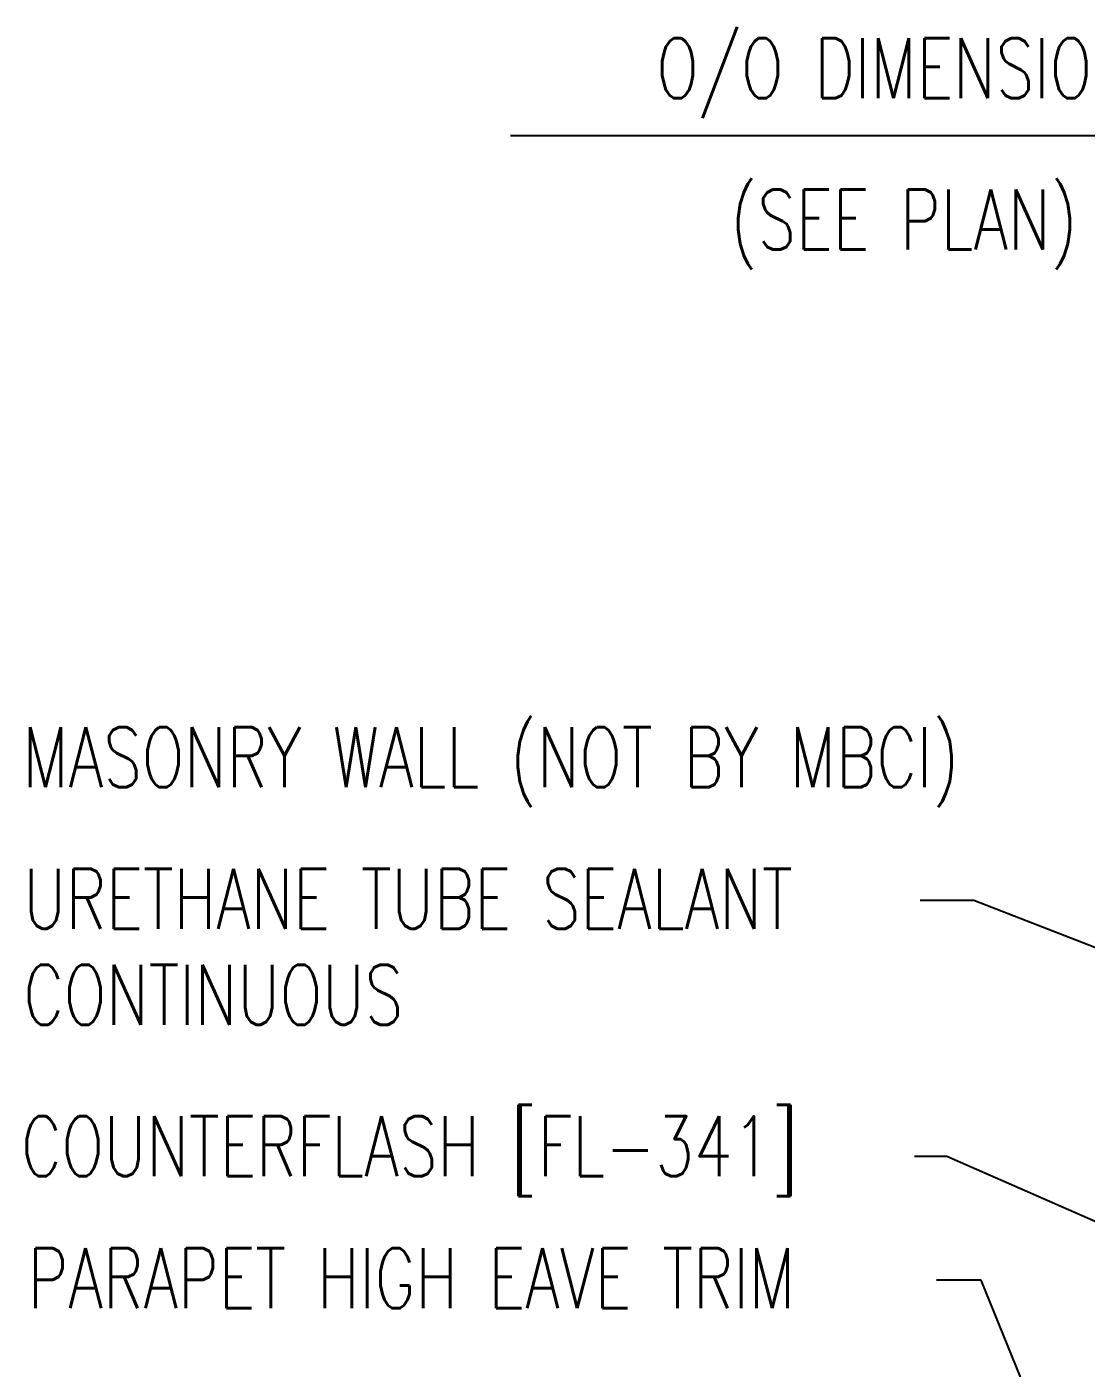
# Model space of a CAD drawing. Header units: inches. Extents: x 7.6 to 41.3, y 10.5 to 35.
# Drawn here: x 20.57 to 27.19, y 26.64 to 35.03 of the extents above; entities that cross this region are included whole.
import ezdxf

# ---------------------------------------------------------------- set-up
doc = ezdxf.new("R2010")
doc.units = ezdxf.units.IN
doc.header["$MEASUREMENT"] = 0
doc.layers.add('DIM', color=2, linetype='Continuous')
doc.layers.add('TEXT', color=2, linetype='Continuous')
doc.styles.add('TEXT', font='SIMPLEX', dxfattribs={"width": 0.75, "height": 6})
doc.styles.add('TEXT1', font='ROMANS.shx', dxfattribs={"width": 0.75, "height": 0.375})
doc.dimstyles.new('DETAIL$7', dxfattribs={"dimscale": 4, "dimtxt": 6, "dimasz": 0.125, "dimexe": 0.0625, "dimexo": 0.125, "dimgap": 0.0625, "dimtad": 1, "dimdec": 5, "dimzin": 3, "dimdsep": 46, "dimlunit": 4, "dimtxsty": 'TEXT', "dimblk": 'ARCHTICK', "dimcen": 0.0625, "dimclrd": 7, "dimclre": 7, "dimclrt": 2, "dimadec": 0, "dimazin": 0, "dimtfac": 0.666667, "dimtdec": 5, "dimtmove": 0, "dimatfit": 3, "dimfxl": 0, "dimfrac": 2, "dimtolj": 1, "dimtzin": 3, "dimarcsym": 0})

# ---------------------------------------------------------------- blocks, each defined once
blk = doc.blocks.new('_ArchTick')
at = {"color": 0, "linetype": 'ByBlock', "const_width": 0.15}
blk.add_lwpolyline([(-0.5, -0.5), (0.5, 0.5)], dxfattribs=at)

msp = doc.modelspace()

# ---------------------------------------------------------------- linework, layer by layer
at = {"layer": 'DIM', "color": 7}
msp.add_line((28.91362, 34.34507), (23.59426, 34.34507), dxfattribs=at)

# ---------------------------------------------------------------- texts
at = {"layer": 'TEXT', "color": 2, "style": 'TEXT1', "width": 0.75}
for s, p in [('O/O DIMENSION', (24.50504, 34.57942)), ('(SEE PLAN)', (24.96842, 33.63301))]:
    msp.add_text(s, height=0.375, dxfattribs=at).set_placement(p)
at = {"layer": 'TEXT', "style": 'TEXT1', "width": 0.75}
for s, p in [('MASONRY WALL (NOT BY MBCI)', (20.54128, 30.27234)), ('URETHANE TUBE SEALANT', (20.54768, 29.38802)), ('CONTINUOUS', (20.54768, 28.78802)), ('COUNTERFLASH [FL-341]', (20.53336, 27.84156)), ('PARAPET HIGH EAVE TRIM', (20.57539, 27.0159))]:
    msp.add_text(s, height=0.375, dxfattribs=at).set_placement(p)

# ---------------------------------------------------------------- leaders
for points in [[(29.09346, 28.55313), (26.48936, 29.56432), (26.15344, 29.56432)], [(28.78209, 26.88507), (26.3214, 27.96409), (26.11985, 27.96409)], [(28.06296, 23.45128), (26.53567, 27.19094), (26.25683, 27.19094)]]:
    msp.add_leader(points, dimstyle='DETAIL$7')

doc.saveas('drawing.dxf')
